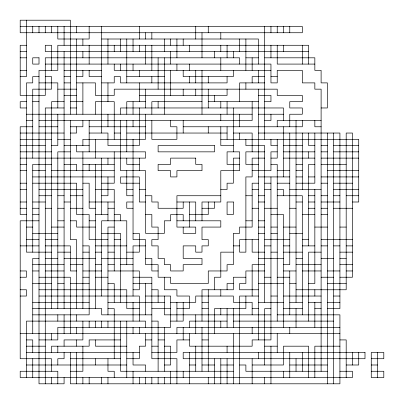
<?xml version="1.0" encoding="UTF-8"?>
<svg xmlns="http://www.w3.org/2000/svg" width="404" height="404" viewBox="0 0 404 404"><rect width="100%" height="100%" fill="white"/><g stroke="black" fill="none" stroke-linecap="round" stroke-linejoin="round"><path stroke-width="0.61" d="M20.2 26.467L302.303 26.467L302.303 32.739L20.2 32.739L20.2 20.2L70.352 20.2L70.352 114.236M101.697 39.006L258.419 39.006L258.419 64.085M26.467 45.278L20.2 45.278L20.2 95.43L45.278 95.43L45.278 57.812L239.612 57.812L239.612 64.085M20.2 51.545L26.467 51.545M308.57 51.545L45.278 51.545L45.278 45.278L51.545 45.278L51.545 70.352M20.2 57.812L26.467 57.812M245.885 57.812L258.419 57.812M264.691 57.812L314.842 57.812L314.842 70.352L321.109 70.352L321.109 82.891L327.381 82.891L327.381 107.964L321.109 107.964M45.278 64.085L270.958 64.085L270.958 82.891L277.23 82.891L277.23 70.352L302.303 70.352L302.303 82.891L314.842 82.891L314.842 89.158L321.109 89.158L321.109 371.261M314.842 64.085L277.23 64.085L277.23 45.278M20.2 70.352L26.467 70.352M64.085 70.352L101.697 70.352M270.958 70.352L114.236 70.352L114.236 64.085M20.2 76.619L26.467 76.619L26.467 20.2M39.006 76.619L32.739 76.619L32.739 82.891L26.467 82.891L26.467 252.152L51.545 252.152M45.278 76.619L51.545 76.619L51.545 89.158L32.739 89.158L32.739 158.116M64.085 76.619L70.352 76.619M76.619 76.619L82.891 76.619L82.891 70.352M101.697 76.619L89.158 76.619L89.158 70.352M126.77 76.619L164.388 76.619M264.691 76.619L252.152 76.619L252.152 82.891M270.958 76.619L277.23 76.619M39.006 82.891L57.812 82.891L57.812 107.964M64.085 82.891L70.352 82.891M76.619 82.891L95.43 82.891L95.43 95.43L114.236 95.43L114.236 89.158L277.23 89.158L277.23 95.43L302.303 95.43L302.303 101.697L289.764 101.697L289.764 107.964L302.303 107.964L302.303 114.236L289.764 114.236L289.764 126.77M101.697 82.891L114.236 82.891L114.236 76.619L120.503 76.619L120.503 82.891L227.078 82.891L227.078 76.619M264.691 82.891L239.612 82.891L239.612 101.697M57.812 89.158L76.619 89.158M64.085 95.43L76.619 95.43M139.309 95.43L227.078 95.43L227.078 89.158M258.419 95.43L270.958 95.43L270.958 101.697L264.691 101.697M26.467 101.697L20.2 101.697L20.2 107.964L26.467 107.964M32.739 101.697L39.006 101.697M64.085 101.697L51.545 101.697L51.545 308.57M70.352 101.697L82.891 101.697M145.581 101.697L126.77 101.697L126.77 114.236M202 101.697L151.848 101.697L151.848 114.236M208.267 101.697L258.419 101.697M64.085 107.964L45.278 107.964L45.278 383.8M70.352 107.964L76.619 107.964M26.467 114.236L252.152 114.236M258.419 114.236L283.497 114.236M26.467 120.503L32.739 120.503M39.006 120.503L252.152 120.503L252.152 101.697M264.691 120.503L270.958 120.503L270.958 114.236M321.109 120.503L277.23 120.503L277.23 126.77M32.739 126.77L20.2 126.77L20.2 214.539L26.467 214.539M39.006 126.77L57.812 126.77M70.352 126.77L82.891 126.77L82.891 120.503M89.158 126.77L145.581 126.77M183.194 126.77L302.303 126.77L302.303 120.503M321.109 126.77L314.842 126.77L314.842 120.503M20.2 133.042L64.085 133.042M70.352 133.042L76.619 133.042L76.619 126.77M89.158 133.042L107.964 133.042L107.964 145.581L139.309 145.581L139.309 107.964M114.236 133.042L120.503 133.042M126.77 133.042L227.078 133.042M233.345 133.042L252.152 133.042L252.152 151.848M258.419 133.042L339.916 133.042L339.916 308.57L327.381 308.57M20.2 139.309L51.545 139.309M57.812 139.309L70.352 139.309M220.806 139.309L358.722 139.309L358.722 202L352.455 202M20.2 145.581L45.278 145.581M51.545 145.581L57.812 145.581L57.812 114.236M64.085 145.581L89.158 145.581M233.345 145.581L220.806 145.581L220.806 126.77M277.23 145.581L270.958 145.581L270.958 139.309M283.497 145.581L302.303 145.581M314.842 145.581L308.57 145.581L308.57 133.042M321.109 145.581L327.381 145.581M333.648 145.581L358.722 145.581M20.2 151.848L51.545 151.848M70.352 151.848L57.812 151.848L57.812 308.57M264.691 151.848L245.885 151.848L245.885 164.388L258.419 164.388M277.23 151.848L270.958 151.848L270.958 170.655L252.152 170.655M283.497 151.848L314.842 151.848M321.109 151.848L327.381 151.848M333.648 151.848L358.722 151.848M20.2 158.116L145.581 158.116L145.581 151.848L76.619 151.848L76.619 145.581M239.612 158.116L233.345 158.116L233.345 183.194L227.078 183.194L227.078 189.461L220.806 189.461M264.691 158.116L252.152 158.116L252.152 176.922L245.885 176.922L245.885 252.152L239.612 252.152L239.612 239.612L258.419 239.612M270.958 158.116L277.23 158.116L277.23 139.309M283.497 158.116L314.842 158.116M321.109 158.116L358.722 158.116M20.2 164.388L26.467 164.388M51.545 164.388L32.739 164.388L32.739 252.152M64.085 164.388L76.619 164.388L76.619 170.655M82.891 164.388L114.236 164.388M139.309 164.388L126.77 164.388L126.77 158.116M239.612 164.388L227.078 164.388L227.078 151.848L239.612 151.848L239.612 170.655L220.806 170.655L220.806 202L202 202L202 220.806M270.958 164.388L277.23 164.388L277.23 321.109M296.036 164.388L302.303 164.388M314.842 164.388L308.57 164.388L308.57 245.885M321.109 164.388L346.188 164.388M20.2 170.655L26.467 170.655M32.739 170.655L45.278 170.655M51.545 170.655L114.236 170.655M277.23 170.655L289.764 170.655M296.036 170.655L302.303 170.655M327.381 170.655L358.722 170.655M32.739 176.922L114.236 176.922M258.419 176.922L289.764 176.922M296.036 176.922L302.303 176.922M308.57 176.922L314.842 176.922M321.109 176.922L358.722 176.922M20.2 183.194L26.467 183.194M32.739 183.194L76.619 183.194L76.619 214.539L89.158 214.539L89.158 239.612L107.964 239.612M82.891 183.194L89.158 183.194L89.158 208.267L95.43 208.267M101.697 183.194L114.236 183.194L114.236 151.848M139.309 183.194L120.503 183.194L120.503 176.922L139.309 176.922L139.309 202L145.581 202M258.419 183.194L252.152 183.194L252.152 227.078L239.612 227.078L239.612 233.345L233.345 233.345L233.345 264.691L227.078 264.691L227.078 270.958L208.267 270.958L208.267 283.497L170.655 283.497L170.655 277.23L158.116 277.23L158.116 264.691L145.581 264.691L145.581 239.612L133.042 239.612L133.042 139.309M264.691 183.194L270.958 183.194M277.23 183.194L289.764 183.194M296.036 183.194L314.842 183.194L314.842 133.042M321.109 183.194L327.381 183.194M333.648 183.194L352.455 183.194M20.2 189.461L26.467 189.461M39.006 189.461L82.891 189.461M95.43 189.461L114.236 189.461L114.236 270.958M126.77 189.461L133.042 189.461M139.309 189.461L145.581 189.461M252.152 189.461L258.419 189.461M264.691 189.461L270.958 189.461M277.23 189.461L283.497 189.461L283.497 195.733M289.764 189.461L321.109 189.461M333.648 189.461L358.722 189.461M39.006 195.733L51.545 195.733M57.812 195.733L64.085 195.733M70.352 195.733L82.891 195.733M101.697 195.733L107.964 195.733L107.964 176.922M133.042 195.733L126.77 195.733L126.77 170.655M145.581 195.733L151.848 195.733L151.848 202L158.116 202L158.116 208.267L183.194 208.267L183.194 202M220.806 195.733L176.922 195.733L176.922 227.078L195.733 227.078L195.733 233.345L183.194 233.345L183.194 227.078M245.885 195.733L252.152 195.733M258.419 195.733L264.691 195.733M277.23 195.733L302.303 195.733L302.303 314.842M308.57 195.733L314.842 195.733M321.109 195.733L327.381 195.733M333.648 195.733L339.916 195.733M346.188 195.733L358.722 195.733M20.2 202L26.467 202M32.739 202L45.278 202M64.085 202L70.352 202M89.158 202L114.236 202M133.042 202L126.77 202L126.77 208.267L133.042 208.267M176.922 202L195.733 202L195.733 220.806M258.419 202L264.691 202M296.036 202L302.303 202M308.57 202L314.842 202M321.109 202L339.916 202M20.2 208.267L26.467 208.267M32.739 208.267L39.006 208.267M45.278 208.267L51.545 208.267M57.812 208.267L64.085 208.267M70.352 208.267L82.891 208.267M107.964 208.267L114.236 208.267M202 208.267L214.539 208.267L214.539 202M252.152 208.267L258.419 208.267M264.691 208.267L277.23 208.267M289.764 208.267L296.036 208.267M308.57 208.267L314.842 208.267M321.109 208.267L327.381 208.267M333.648 208.267L352.455 208.267M32.739 214.539L39.006 214.539M95.43 214.539L107.964 214.539M114.236 214.539L120.503 214.539L120.503 220.806M145.581 214.539L151.848 214.539L151.848 227.078L158.116 227.078L158.116 239.612L151.848 239.612L151.848 245.885L158.116 245.885L158.116 258.419L164.388 258.419L164.388 264.691L170.655 264.691L170.655 270.958L183.194 270.958L183.194 264.691L202 264.691L202 258.419L183.194 258.419L183.194 245.885L195.733 245.885L195.733 252.152L202 252.152L202 245.885L208.267 245.885L208.267 239.612L202 239.612L202 227.078L220.806 227.078L220.806 220.806L176.922 220.806M189.461 214.539L208.267 214.539L208.267 202M270.958 214.539L283.497 214.539L283.497 327.381M302.303 214.539L314.842 214.539M321.109 214.539L327.381 214.539M39.006 220.806L20.2 220.806L20.2 358.722L51.545 358.722L51.545 371.261M57.812 220.806L64.085 220.806M70.352 220.806L76.619 220.806L76.619 227.078L95.43 227.078M89.158 220.806L95.43 220.806M245.885 220.806L252.152 220.806M258.419 220.806L264.691 220.806M26.467 227.078L32.739 227.078M51.545 227.078L64.085 227.078M114.236 227.078L107.964 227.078L107.964 314.842M258.419 227.078L264.691 227.078M270.958 227.078L277.23 227.078M283.497 227.078L296.036 227.078M314.842 227.078L327.381 227.078M339.916 227.078L346.188 227.078M32.739 233.345L57.812 233.345M101.697 233.345L120.503 233.345L120.503 302.303M133.042 233.345L139.309 233.345L139.309 252.152L126.77 252.152M258.419 233.345L264.691 233.345M270.958 233.345L277.23 233.345M289.764 233.345L302.303 233.345M26.467 239.612L39.006 239.612M45.278 239.612L57.812 239.612M114.236 239.612L120.503 239.612M264.691 239.612L289.764 239.612M302.303 239.612L308.57 239.612M321.109 239.612L352.455 239.612M20.2 245.885L39.006 245.885M45.278 245.885L70.352 245.885L70.352 270.958L76.619 270.958M82.891 245.885L89.158 245.885L89.158 314.842L32.739 314.842M95.43 245.885L126.77 245.885M145.581 245.885L133.042 245.885L133.042 296.036M233.345 245.885L239.612 245.885M264.691 245.885L270.958 245.885M283.497 245.885L289.764 245.885M302.303 245.885L314.842 245.885M321.109 245.885L327.381 245.885M333.648 245.885L339.916 245.885M346.188 245.885L352.455 245.885M57.812 252.152L70.352 252.152M82.891 252.152L89.158 252.152M95.43 252.152L101.697 252.152M107.964 252.152L114.236 252.152M233.345 252.152L220.806 252.152L220.806 277.23L214.539 277.23L214.539 289.764M264.691 252.152L252.152 252.152L252.152 239.612M270.958 252.152L277.23 252.152M283.497 252.152L302.303 252.152M321.109 252.152L308.57 252.152L308.57 321.109M339.916 252.152L352.455 252.152M39.006 258.419L32.739 258.419L32.739 333.648M45.278 258.419L57.812 258.419M64.085 258.419L95.43 258.419M101.697 258.419L133.042 258.419M145.581 258.419L151.848 258.419L151.848 270.958L158.116 270.958M258.419 258.419L283.497 258.419M296.036 258.419L302.303 258.419M321.109 258.419L333.648 258.419M339.916 258.419L346.188 258.419M32.739 264.691L64.085 264.691M70.352 264.691L82.891 264.691M95.43 264.691L101.697 264.691M107.964 264.691L114.236 264.691M120.503 264.691L133.042 264.691M264.691 264.691L252.152 264.691L252.152 296.036M283.497 264.691L289.764 264.691L289.764 133.042M296.036 264.691L321.109 264.691M339.916 264.691L352.455 264.691M20.2 270.958L26.467 270.958L26.467 277.23L20.2 277.23M32.739 270.958L39.006 270.958M45.278 270.958L64.085 270.958M82.891 270.958L101.697 270.958M107.964 270.958L139.309 270.958L139.309 289.764L133.042 289.764M264.691 270.958L245.885 270.958L245.885 283.497L239.612 283.497L239.612 289.764L258.419 289.764M283.497 270.958L296.036 270.958M302.303 270.958L321.109 270.958M327.381 270.958L339.916 270.958M346.188 270.958L352.455 270.958M39.006 277.23L70.352 277.23L70.352 333.648M82.891 277.23L89.158 277.23M95.43 277.23L107.964 277.23M133.042 277.23L151.848 277.23L151.848 358.722L176.922 358.722L176.922 383.8M245.885 277.23L233.345 277.23L233.345 289.764L202 289.764L202 321.109M264.691 277.23L270.958 277.23M277.23 277.23L289.764 277.23M321.109 277.23L333.648 277.23M339.916 277.23L352.455 277.23L352.455 133.042L346.188 133.042L346.188 289.764L296.036 289.764M32.739 283.497L51.545 283.497M57.812 283.497L64.085 283.497M70.352 283.497L89.158 283.497M107.964 283.497L114.236 283.497L114.236 302.303M133.042 283.497L151.848 283.497M233.345 283.497L227.078 283.497L227.078 289.764M258.419 283.497L283.497 283.497M289.764 283.497L296.036 283.497M308.57 283.497L314.842 283.497L314.842 189.461M327.381 283.497L346.188 283.497M20.2 289.764L26.467 289.764L26.467 296.036L20.2 296.036M39.006 289.764L126.77 289.764L126.77 308.57L139.309 308.57M151.848 289.764L158.116 289.764L158.116 302.303M39.006 296.036L139.309 296.036L139.309 321.109M145.581 296.036L170.655 296.036L170.655 327.381L57.812 327.381L57.812 339.916L39.006 339.916M258.419 296.036L239.612 296.036L239.612 383.8M270.958 296.036L277.23 296.036M283.497 296.036L321.109 296.036M333.648 296.036L339.916 296.036M32.739 302.303L89.158 302.303M107.964 302.303L164.388 302.303M170.655 302.303L195.733 302.303L195.733 296.036L233.345 296.036L233.345 302.303L252.152 302.303L252.152 314.842M202 302.303L208.267 302.303M258.419 302.303L283.497 302.303M289.764 302.303L302.303 302.303M308.57 302.303L321.109 302.303M327.381 302.303L339.916 302.303M32.739 308.57L101.697 308.57L101.697 314.842L151.848 314.842M107.964 308.57L114.236 308.57L114.236 358.722M151.848 308.57L170.655 308.57M176.922 308.57L189.461 308.57L189.461 296.036L176.922 296.036L176.922 289.764L164.388 289.764L164.388 277.23M202 308.57L208.267 308.57M252.152 308.57L258.419 308.57M270.958 308.57L264.691 308.57L264.691 364.994M283.497 308.57L302.303 308.57M314.842 308.57L321.109 308.57M270.958 314.842L164.388 314.842L164.388 296.036M277.23 314.842L339.916 314.842L339.916 383.8L70.352 383.8L70.352 352.455M151.848 321.109L158.116 321.109L158.116 371.261M170.655 321.109L183.194 321.109L183.194 302.303M227.078 321.109L189.461 321.109L189.461 327.381M233.345 321.109L333.648 321.109M339.916 327.381L176.922 327.381L176.922 333.648M20.2 333.648L339.916 333.648M26.467 339.916L32.739 339.916L32.739 352.455M120.503 339.916L89.158 339.916L89.158 346.188L51.545 346.188L51.545 352.455M145.581 339.916L151.848 339.916M158.116 339.916L164.388 339.916M189.461 339.916L176.922 339.916L176.922 352.455L151.848 352.455M202 339.916L208.267 339.916M339.916 339.916L346.188 339.916L346.188 377.533M26.467 346.188L45.278 346.188M126.77 346.188L95.43 346.188L95.43 339.916M151.848 346.188L158.116 346.188M164.388 346.188L170.655 346.188L170.655 364.994L164.388 364.994M264.691 346.188L277.23 346.188M339.916 346.188L314.842 346.188L314.842 377.533M26.467 352.455L139.309 352.455M70.352 358.722L120.503 358.722M126.77 358.722L139.309 358.722L139.309 346.188L145.581 346.188L145.581 333.648M371.261 358.722L383.8 358.722L383.8 352.455L371.261 352.455L371.261 377.533L383.8 377.533L383.8 371.261L371.261 371.261M26.467 364.994L126.77 364.994M189.461 364.994L195.733 364.994M202 364.994L214.539 364.994M220.806 364.994L233.345 364.994M239.612 364.994L245.885 364.994L245.885 371.261L327.381 371.261M252.152 364.994L283.497 364.994L283.497 346.188L308.57 346.188L308.57 377.533M289.764 364.994L327.381 364.994M346.188 364.994L358.722 364.994L358.722 352.455M371.261 364.994L377.533 364.994M70.352 371.261L82.891 371.261L82.891 346.188M233.345 371.261L120.503 371.261L120.503 321.109M339.916 371.261L352.455 371.261L352.455 377.533L20.2 377.533L20.2 371.261L57.812 371.261L57.812 383.8M377.533 352.455L377.533 377.533M352.455 352.455L352.455 364.994M333.648 133.042L333.648 383.8M327.381 133.042L327.381 383.8M314.842 289.764L314.842 296.036M314.842 302.303L314.842 327.381M308.57 64.085L308.57 45.278L57.812 45.278L57.812 70.352L39.006 70.352L39.006 383.8L64.085 383.8L64.085 377.533M308.57 151.848L308.57 158.116M302.303 45.278L302.303 64.085M302.303 133.042L302.303 189.461M302.303 352.455L302.303 371.261M296.036 120.503L296.036 302.303M296.036 308.57L296.036 327.381M296.036 358.722L296.036 371.261M289.764 26.467L289.764 32.739M289.764 270.958L289.764 314.842M289.764 327.381L289.764 333.648M289.764 352.455L289.764 377.533M283.497 26.467L283.497 32.739M283.497 45.278L283.497 51.545M283.497 120.503L283.497 107.964L120.503 107.964L120.503 114.236M283.497 126.77L283.497 176.922M283.497 371.261L283.497 377.533M277.23 26.467L277.23 32.739M277.23 333.648L277.23 352.455M270.958 26.467L270.958 32.739M270.958 45.278L270.958 57.812M270.958 176.922L270.958 339.916L252.152 339.916L252.152 346.188L189.461 346.188L189.461 333.648M270.958 346.188L270.958 383.8M264.691 26.467L264.691 139.309M264.691 302.303L264.691 145.581L245.885 145.581L245.885 139.309M264.691 377.533L264.691 383.8M258.419 70.352L258.419 82.891M258.419 89.158L258.419 339.916M258.419 352.455L258.419 358.722M252.152 57.812L252.152 70.352M252.152 327.381L252.152 333.648M252.152 358.722L252.152 383.8M245.885 39.006L245.885 70.352M245.885 82.891L245.885 89.158M245.885 296.036L245.885 308.57L214.539 308.57L214.539 333.648M239.612 39.006L239.612 51.545M239.612 114.236L239.612 126.77M239.612 133.042L239.612 139.309M233.345 51.545L233.345 57.812M233.345 70.352L233.345 76.619L183.194 76.619L183.194 70.352M233.345 107.964L233.345 151.848M233.345 308.57L233.345 327.381M233.345 333.648L233.345 383.8M227.078 45.278L227.078 57.812M227.078 101.697L227.078 114.236M227.078 126.77L227.078 139.309M227.078 308.57L227.078 327.381M227.078 346.188L227.078 352.455M227.078 358.722L227.078 383.8M220.806 32.739L220.806 39.006M220.806 45.278L220.806 51.545M220.806 57.812L220.806 70.352M220.806 101.697L220.806 107.964M220.806 114.236L220.806 120.503M220.806 289.764L220.806 296.036M220.806 308.57L220.806 314.842M220.806 321.109L220.806 327.381M220.806 358.722L220.806 383.8M214.539 51.545L214.539 57.812M214.539 95.43L214.539 101.697M214.539 358.722L214.539 383.8M208.267 26.467L208.267 32.739M208.267 76.619L208.267 82.891M208.267 89.158L208.267 107.964M208.267 126.77L208.267 133.042M208.267 289.764L208.267 371.261M208.267 377.533L208.267 383.8M202 32.739L202 57.812M202 70.352L202 114.236M202 327.381L202 371.261M195.733 26.467L195.733 39.006M195.733 70.352L195.733 82.891M195.733 89.158L195.733 95.43M195.733 314.842L195.733 333.648M195.733 346.188L195.733 371.261M189.461 45.278L189.461 51.545M189.461 64.085L189.461 70.352M189.461 76.619L189.461 82.891M189.461 202L189.461 227.078M189.461 352.455L189.461 383.8M183.194 39.006L183.194 45.278M183.194 89.158L183.194 95.43M183.194 120.503L183.194 133.042M183.194 220.806L183.194 214.539L170.655 214.539L170.655 220.806L164.388 220.806L164.388 233.345L145.581 233.345L145.581 170.655L120.503 170.655L120.503 120.503M183.194 327.381L183.194 339.916M183.194 371.261L183.194 377.533M176.922 39.006L176.922 57.812M176.922 64.085L176.922 70.352M176.922 302.303L176.922 321.109M170.655 39.006L170.655 45.278M170.655 51.545L170.655 64.085M170.655 70.352L170.655 95.43M170.655 120.503L170.655 126.77L176.922 126.77L176.922 139.309L151.848 139.309L151.848 120.503M170.655 371.261L170.655 383.8M164.388 39.006L164.388 51.545M164.388 57.812L164.388 114.236M164.388 327.381L164.388 371.261M164.388 377.533L164.388 383.8M158.116 57.812L158.116 89.158M158.116 101.697L158.116 107.964M158.116 377.533L158.116 383.8M151.848 32.739L151.848 39.006M151.848 45.278L151.848 70.352M151.848 76.619L151.848 82.891M151.848 377.533L151.848 383.8M145.581 32.739L145.581 39.006M145.581 45.278L145.581 64.085M145.581 89.158L145.581 107.964M145.581 114.236L145.581 139.309L82.891 139.309L82.891 145.581M145.581 283.497L145.581 314.842M145.581 327.381L145.581 321.109L26.467 321.109L26.467 377.533M145.581 371.261L145.581 364.994L133.042 364.994L133.042 352.455M145.581 377.533L145.581 383.8M139.309 26.467L139.309 39.006M139.309 45.278L139.309 51.545M139.309 70.352L139.309 76.619M139.309 82.891L139.309 101.697M139.309 158.116L139.309 170.655M139.309 327.381L139.309 333.648M139.309 377.533L139.309 383.8M133.042 39.006L133.042 51.545M133.042 64.085L133.042 70.352M133.042 101.697L133.042 114.236M133.042 120.503L133.042 126.77M133.042 302.303L133.042 321.109M133.042 327.381L133.042 333.648M133.042 371.261L133.042 383.8M126.77 39.006L126.77 82.891M126.77 120.503L126.77 151.848M126.77 264.691L126.77 220.806L101.697 220.806L101.697 296.036M126.77 321.109L126.77 377.533M120.503 39.006L120.503 51.545M120.503 64.085L120.503 70.352M114.236 45.278L114.236 51.545M114.236 139.309L114.236 101.697L95.43 101.697L95.43 114.236M114.236 377.533L114.236 371.261L107.964 371.261L107.964 358.722M107.964 39.006L107.964 64.085M107.964 82.891L107.964 101.697M107.964 114.236L107.964 126.77M107.964 158.116L107.964 164.388M107.964 202L107.964 220.806M107.964 321.109L107.964 327.381M107.964 377.533L107.964 383.8M101.697 26.467L101.697 133.042M101.697 158.116L101.697 214.539M101.697 321.109L101.697 327.381M101.697 377.533L101.697 383.8M95.43 139.309L95.43 158.116M95.43 164.388L95.43 308.57M95.43 321.109L95.43 327.381M95.43 358.722L95.43 364.994M89.158 26.467L89.158 39.006L57.812 39.006L57.812 26.467M89.158 45.278L89.158 64.085M89.158 120.503L89.158 151.848M89.158 164.388L89.158 170.655M89.158 321.109L89.158 327.381M89.158 377.533L89.158 383.8M82.891 39.006L82.891 45.278M82.891 51.545L82.891 57.812M82.891 82.891L82.891 114.236M82.891 151.848L82.891 308.57M82.891 321.109L82.891 339.916L64.085 339.916L64.085 346.188M82.891 377.533L82.891 383.8M76.619 26.467L76.619 32.739M76.619 39.006L76.619 114.236M76.619 308.57L76.619 239.612L70.352 239.612L70.352 120.503M76.619 314.842L76.619 321.109M76.619 327.381L76.619 333.648M76.619 339.916L76.619 346.188M76.619 352.455L76.619 383.8M64.085 26.467L64.085 45.278M64.085 51.545L64.085 308.57M64.085 314.842L64.085 333.648M64.085 352.455L64.085 358.722L57.812 358.722L57.812 364.994M57.812 314.842L57.812 321.109M57.812 346.188L57.812 352.455M51.545 26.467L51.545 32.739M51.545 333.648L51.545 339.916M51.545 377.533L51.545 383.8M45.278 26.467L45.278 32.739M39.006 26.467L39.006 32.739M32.739 26.467L32.739 32.739M32.739 358.722L32.739 377.533M39.006 57.812L32.739 57.812L32.739 64.085L39.006 64.085L39.006 57.812M214.539 145.581L158.116 145.581L158.116 151.848L214.539 151.848L214.539 145.581M195.733 158.116L170.655 158.116L170.655 164.388L158.116 164.388L158.116 170.655L170.655 170.655L170.655 176.922L176.922 176.922L176.922 170.655L202 170.655L202 164.388L195.733 164.388L195.733 158.116M233.345 202L227.078 202L227.078 214.539L233.345 214.539L233.345 202M364.994 352.455L183.194 352.455L183.194 358.722L364.994 358.722L364.994 352.455"/></g></svg>
